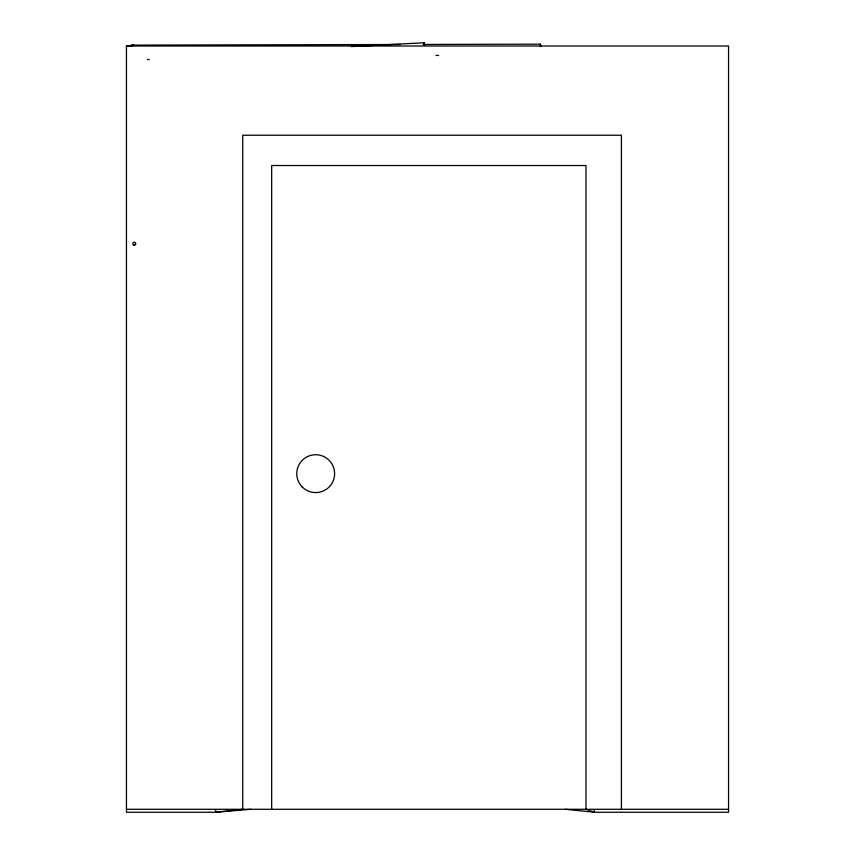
<?xml version="1.0" encoding="UTF-8"?>
<svg xmlns="http://www.w3.org/2000/svg" width="855" height="855" viewBox="0 0 855 855"><rect width="100%" height="100%" fill="white"/><g stroke="black" fill="none" stroke-linecap="round" stroke-linejoin="round"><path stroke-width="1.28" d="M400.375 44.503L132.119 45.123L132.119 46.512M423.065 44.449L540.51 44.171L540.52 46.598L540.51 45.561M351.266 46.587L424.358 42.75L424.358 43.894M250.985 809.29L215.556 812.25L126.444 812.25L126.444 46.01L728.556 46.01L728.556 812.25L594.246 812.25L565.294 809.29M130.965 45.133L133.476 45.133M435.997 55.447L438.647 55.447M126.444 809.29L728.556 809.29M126.444 46.01L131.788 46.042M147.541 59.487L149.315 59.626M133.626 244.487L135.4 244.626M424.358 42.75L424.465 45.368L424.465 44.225M540.51 44.182L540.52 45.294M621.414 809.29L621.414 135.229L242.735 135.229L242.735 809.29L215.556 812.25L215.556 809.578M594.246 809.578L594.246 812.25L585.996 809.29L585.996 165.517L271.676 165.517L271.676 809.29M302.296 487.04A18.938 18.938 0 0 0 333.974 478.554A18.938 18.938 0 0 0 310.793 455.362A18.938 18.938 0 0 0 302.296 487.04M133.594 244.915A1.443 1.443 0 0 0 135.763 243.654A1.443 1.443 0 0 0 133.594 242.403A1.443 1.443 0 0 0 133.594 244.915"/></g></svg>
